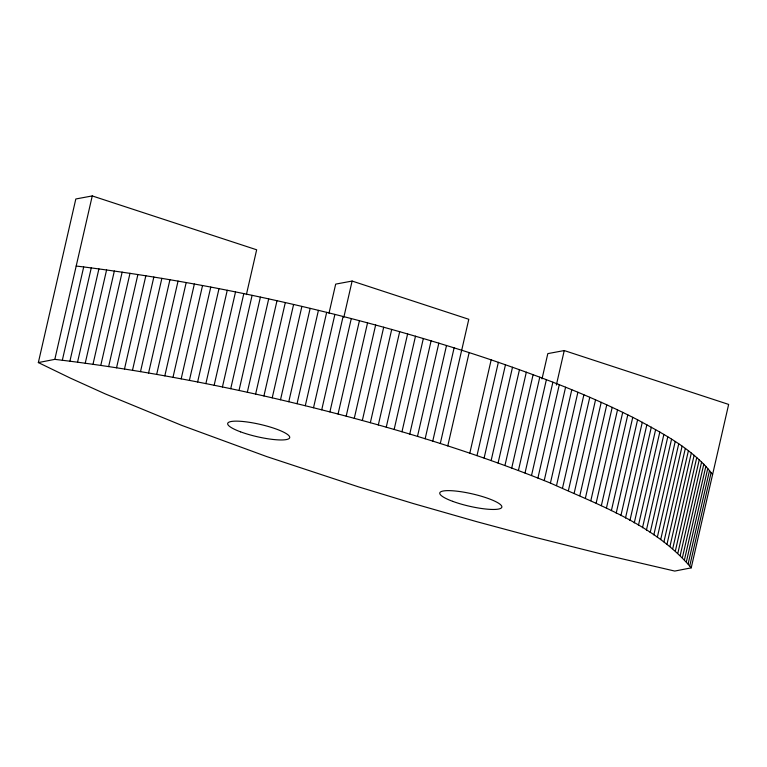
<?xml version="1.0" encoding="UTF-8"?>
<svg xmlns="http://www.w3.org/2000/svg" width="767" height="767" viewBox="0 0 767 767"><rect width="100%" height="100%" fill="white"/><g stroke="black" fill="none" stroke-linecap="round" stroke-linejoin="round"><path stroke-width="1.15" d="M542.02 378.898L547.811 353.616L564.244 350.557L728.65 404.42L691.22 567.858L674.749 571.07L600.724 553.832L534.733 537.245L476.94 521.733L413.298 503.545L358.304 486.805L266.513 456.509L181.683 425.369L105.204 393.883L70.506 378.179L38.35 362.58L75.818 198.979L92.251 195.93L256.657 249.783L246.389 294.614M38.35 362.58L54.821 359.359L92.251 195.93M54.821 359.359L62.328 360.26L83.699 266.945C214.444 283.569 343.587 312.61 469.145 352.599A458.771 91.465 12.9 0 1 491.168 359.867C541.099 376.865 590.6 395.686 637.588 419.789C664.615 434.601 693.541 449.491 712.591 474.533M62.328 360.26L69.902 361.209L91.273 267.894M69.902 361.209L77.534 362.197L98.905 268.891M77.534 362.197L85.223 363.232L106.594 269.917M85.223 363.232L92.98 364.315L114.35 271M92.98 364.315L100.774 365.428L122.154 272.112M100.774 365.428L108.636 366.588L130.006 273.273M108.636 366.588L116.536 367.796L137.907 274.481M116.536 367.796L124.484 369.032L145.855 275.717M124.484 369.032L132.48 370.317L153.851 277.002M132.48 370.317L140.505 371.64L161.875 278.325M140.505 371.64L148.577 373.002L169.948 279.687M148.577 373.002L156.679 374.401L178.049 281.086M156.679 374.401L164.819 375.849L186.189 282.534M164.819 375.849L172.987 377.326L194.358 284.011M172.987 377.326L181.175 378.84L202.546 285.525M181.175 378.84L189.391 380.394L210.762 287.079M189.391 380.394L197.627 381.976L218.998 288.67M197.627 381.976L205.882 383.605L227.253 290.29M205.882 383.605L214.146 385.264L235.527 291.949M214.146 385.264L222.43 386.961L243.801 293.646M222.43 386.961L230.723 388.687L252.094 295.372M230.723 388.687L239.016 390.451L260.397 297.136M239.016 390.451L247.319 392.253L268.69 298.938M247.319 392.253L255.622 394.075L276.992 300.76M255.622 394.075L263.925 395.935L285.295 302.62M691.22 567.858C655.191 525.184 599.909 505.511 550.418 483.066C460.392 446.634 366.731 419.817 272.218 397.833L293.588 304.518M280.511 399.751L301.882 306.436M288.785 401.707L310.156 308.392M297.05 403.682L318.42 310.376M305.295 405.695L326.665 312.38M329.014 313.214L335.678 284.116L352.111 281.058L468.79 319.283L461.59 350.711M313.521 407.737L334.891 314.422M321.728 409.799L343.098 316.483M343.856 317.135L352.111 281.058M329.906 411.889L351.286 318.573M338.065 414.007L359.435 320.692M346.185 416.145L367.556 322.83M354.277 418.312L375.648 324.997M362.331 420.498L383.701 327.183M370.346 422.713L391.716 329.398M378.323 424.947L399.693 331.632M386.252 427.2L407.622 333.885M394.133 429.482L415.503 336.167M401.966 431.773L423.346 338.458M409.751 434.084L431.121 340.769M417.478 436.423L438.849 343.108M425.148 438.772L446.519 345.457M432.751 441.13L454.122 347.815M440.296 443.518L461.667 350.203M447.775 445.915L469.145 352.599M469.797 453.192L491.168 359.867M476.988 455.636L498.358 362.312M484.102 458.091L505.472 364.766M491.129 460.564L512.509 367.24M498.08 463.038L519.46 369.713M504.945 465.521L526.325 372.196M511.723 468.014L533.103 374.689M518.415 470.516L539.786 377.182M525.012 473.018L546.382 379.694M531.512 475.521L552.882 382.196M556.353 385.044L564.244 350.557M537.907 478.033L559.287 384.708M544.215 480.554L565.586 387.22M550.418 483.066L571.789 389.741M556.516 485.588L577.887 392.263M562.508 488.1L583.888 394.775M568.395 490.621L589.775 397.296M574.176 493.133L595.547 399.808M579.833 495.655L601.213 402.32M585.394 498.167L606.764 404.832M590.83 500.669L612.2 407.344M596.141 503.171L617.521 409.846M601.347 505.664L622.718 412.339M606.419 508.157L627.799 414.832M611.376 510.64L632.756 417.315M616.208 513.113L637.588 419.789M620.915 515.577L642.286 422.253M625.488 518.032L646.869 424.707M629.937 520.477L651.317 427.152M634.261 522.912L655.632 429.587M638.441 525.328L659.821 432.003M642.497 527.734L663.877 434.41M646.418 530.131L667.789 436.807M650.195 532.509L671.566 439.184M653.839 534.867L675.209 441.543M657.338 537.216L678.718 443.882M660.703 539.537L682.084 446.212M663.925 541.847L685.305 448.522M667.012 544.139L688.383 450.814M669.946 546.411L691.316 453.086M672.736 548.664L694.106 455.33M675.382 550.888L696.752 457.563M677.884 553.093L699.255 459.769M680.233 555.279L701.613 461.955M682.438 557.436L703.818 464.112M684.5 559.574L705.87 466.25M686.398 561.684L707.778 468.359M688.162 563.774L709.533 470.439M689.763 565.825L711.134 472.501M76.192 266.044L83.699 266.945M263.925 395.935L272.218 397.833M452.712 501.35A31.811 6.337 12.9 0 0 501.714 507.476A31.811 6.337 12.9 0 0 458.062 491.321A31.811 6.337 12.9 0 0 452.712 501.35M240.579 431.85A31.811 6.337 12.9 0 0 289.581 437.976A31.811 6.337 12.9 0 0 245.929 421.831A31.811 6.337 12.9 0 0 240.579 431.85"/></g></svg>
